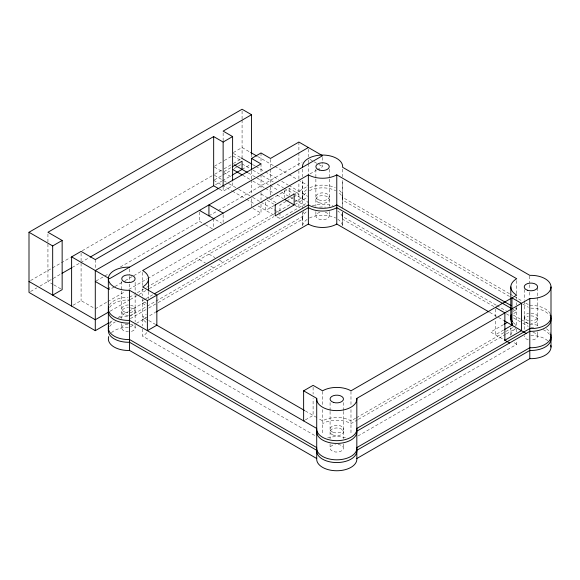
<?xml version="1.0" encoding="UTF-8"?>
<svg xmlns="http://www.w3.org/2000/svg" width="580" height="580" viewBox="0 0 580 580"><rect width="100%" height="100%" fill="white"/><g stroke="black" fill="none" stroke-linecap="round" stroke-linejoin="round"><path stroke-width="0.43" stroke-dasharray="2.9 2.17" d="M148.524 291.682L148.524 298.591M302.499 198.94L302.513 182.33M510.821 335.32L510.821 327.939M342.628 223.336L342.642 211.99M233.334 152.562L242.077 147.516L249.871 152.018M214.426 166.213L223.518 160.965M224.271 160.529L232.609 155.715L240.62 160.341M30.566 280.56L70.521 257.498M82.208 250.749L213.875 174.732M214.658 174.275L223.278 169.302M224.061 168.852L232.674 163.879M233.334 163.495L240.62 159.29M223.894 171.68L231.471 167.308M214.426 179.88L222.002 175.508M222.756 175.073L231.094 170.259M234.059 168.541L237.706 166.438M238.431 166.018L240.62 164.756M30.566 291.501L36.837 287.883M39.969 286.07L61.226 273.796M72.174 267.474L79.989 262.965M80.7 262.551L89.371 257.549M215.441 184.759L221.705 181.141M222.488 180.692L231.579 175.443M242.077 169.382L250.089 164.756M219.494 189.152L223.133 191.255L232.609 185.788L232.609 181.685M96.07 281.017L108.605 273.782M120.357 266.996L199.462 221.328L204.696 224.344M208.93 215.854L217.543 210.888M218.326 210.431L302.1 162.066M73.073 305.232L81.084 300.607L94.54 308.371M114.195 286.955L109.497 289.666L109.497 284.62M114.978 286.505L124.374 281.075M125.157 280.626L132.994 276.102M133.777 275.652L142.39 270.679M310.046 173.884L316.31 170.266M317.093 169.817L322.567 166.649L322.567 164.125M293.589 197.048L298.896 193.988L289.427 188.522L270.483 199.455L270.483 197.671M95.287 308.806L107.017 302.035M107.8 301.586L124.997 291.653M128.905 289.398L146.885 279.016M147.668 278.567L261.014 213.121L261.014 203.283M274.325 205.443L265.749 210.388L265.749 199.455M295.053 193.474L307.639 186.209M286.02 201.427L279.959 204.921L279.959 211.758M286.774 200.985L292.835 197.49M129.55 297.221L134.248 294.517M137.38 292.704L143.637 289.094M146.769 287.281L289.993 204.595M294.683 201.883L302.513 197.367A20.09 11.6 0 0 1 306.791 189.544M110.156 311.156L129.76 299.838M130.326 299.512L138.374 294.865M139.106 294.444L145.768 290.594M149.285 288.572L273.941 216.594M294.792 204.559L307.639 197.142M276.834 216.789L279.959 218.595L308.364 202.188M144.986 299.251L142.644 300.607A20.09 11.6 0 0 1 146.196 303.383M145.768 298.801L152.801 294.734M109.388 322.531L113.31 320.276M118.008 317.557L128.195 311.677M128.977 311.228L145.602 301.629M129.55 316.361L302.513 216.507A20.09 11.6 0 0 1 303.898 211.577M130.326 318.652L148.081 308.393M148.857 307.951L157.347 303.043M158.123 302.601L302.513 219.24A20.09 11.6 0 0 1 307.306 211.048M130.326 326.852L135.727 323.727M136.503 323.285L155.215 312.475M305.406 419.862L313.099 415.418L313.099 398.503M503.469 324.648L490.665 332.043L504.868 340.243M503.686 329.991L495.4 334.776L495.4 320.102M355.671 418.18L350.98 420.884A20.09 11.6 0 0 0 322.567 420.884L317.833 418.151M356.454 417.73L512.8 327.461M513.583 327.011L516.707 325.206A20.09 11.6 0 0 1 513.148 322.422M357.642 419.775L350.98 423.625A20.09 11.6 0 0 0 322.567 423.625M358.382 419.347L505.608 334.348M506.347 333.921L515.228 328.795M358.019 435.964L516.707 344.346L516.707 341.265M309.858 159.311L318.087 164.06M318.833 164.495L322.567 166.649M509.436 293.668L342.628 197.367A20.09 11.6 0 0 0 338.35 189.544M510.219 294.125L513.351 295.93M514.134 296.38L521.964 300.904M525.879 303.166L528.228 304.522M509.515 296.452L342.628 200.1A20.09 11.6 0 0 0 337.836 191.915M522.776 304.108L528.235 307.262M257.672 156.52L274.05 165.974M274.833 166.424L288.086 174.08M288.869 174.529L297.446 179.481M298.229 179.93L307.589 185.339M515.141 307.9L516.707 308.806A20.09 11.6 0 0 0 513.148 311.583M512.959 309.372L516.707 311.54A20.09 11.6 0 0 0 513.343 314.113M233.385 153.432L240.403 157.484M252.88 164.691L255.331 166.105M256.005 166.489L264.69 171.506M265.357 171.89L278.733 179.612M281.735 181.351L288.086 185.013M288.869 185.462L307.639 196.301M496.117 305.123L342.628 216.507A20.09 11.6 0 0 0 341.243 211.577M496.9 305.573L509.436 312.808M513.351 315.07L520.398 319.138M521.181 319.587L528.228 323.654M493.921 306.581L342.628 219.24A20.09 11.6 0 0 0 337.836 211.048M506.398 313.787L509.515 315.592M513.416 317.84L521.993 322.792M522.776 323.241L528.235 326.395M242.077 163.915L249.871 168.417M252.996 170.223L259.231 173.826M262.356 175.624L273.274 181.924M277.168 184.179L283.41 187.782M284.193 188.232L292.769 193.183M293.545 193.633L307.589 201.738M248.204 172.92L269.258 185.078M270.041 185.528L278.733 190.544M281.735 192.285L304.464 205.407M489.716 312.359L503.28 320.189M242.744 175.24L249.762 179.292M252.88 181.09L264.582 187.847M265.357 188.297L273.158 192.799M277.059 195.047L283.301 198.65M294.995 205.407L298.896 207.655L298.896 182.309M214.397 167.069L221.676 171.274M223.865 172.535L231.152 176.748M261.014 193.988L268.301 198.193M269.026 198.614L276.312 202.819M267.206 200.296L273.76 204.08M214.397 175.276L223.024 180.257M223.807 180.706L228.484 183.403M228.962 183.686L237.844 188.812M238.619 189.261L251.88 196.917M252.662 197.367L259.68 201.419M261.014 202.188L275.587 210.598M276.058 210.874L279.959 213.121M213.665 180.322L221.466 184.824M222.242 185.274L231.601 190.675M232.384 191.124L245.637 198.78M246.42 199.23L254.997 204.182M258.122 205.987L273.76 215.013M253.003 208.495L261.014 213.121M215.658 219.74L221.64 223.198M205.443 224.779L213.665 229.528M208.93 254.127L214.912 257.585M219.399 260.173L223.133 262.334M199.462 259.601L205.443 263.052M210.678 266.075L213.665 267.8M148.118 320.167L142.644 317.006A20.09 11.6 0 0 0 146.196 314.222M148.857 320.595L155.157 324.235M305.363 410.952L317.093 417.723M53.172 284.49L47.937 281.467L47.937 242.998M53.918 284.918L62.147 289.666M142.644 328.969L142.644 336.139L315.527 435.957M302.499 218.08L302.513 223.336M342.628 182.33L342.642 206.77M537.609 287.818L537.609 296.685M537.609 297.576L537.609 326.649M537.609 331.825L537.609 336.139M529.794 275.978L529.794 282.873M529.794 284.751L529.794 288.514M529.794 292.269L529.794 297.279M524.211 289.594L524.211 300.237M524.211 301.121L524.211 330.1M516.707 280.611L516.707 293.77M516.707 297.018L516.707 299.411M516.707 302.651L516.707 305.044M516.707 306.921L516.707 326.236M516.707 328.969L516.707 332.043M495.4 309.118L495.4 318.369M350.98 391.442L350.98 405.224M350.98 409.611L350.98 434.899M343.469 402.563L343.469 410.546M343.469 411.43L343.469 438.726M343.469 443.91L343.469 448.224M342.628 169.172L342.628 176.69M342.628 180.452L342.628 208.3M342.628 212.403L342.628 225.388M330.078 402.563L330.078 410.546M330.078 411.43L330.078 438.726M330.078 443.91L330.078 448.224M329.266 169.309L329.266 178.176M329.266 179.06L329.266 206.364M329.266 211.54L329.266 215.854M322.567 157.397L322.567 163.284M322.567 391.442L322.567 405.224M322.567 409.611L322.567 434.899M315.875 169.309L315.875 178.176M315.875 179.06L315.875 206.364M315.875 211.54L315.875 215.854M313.099 387.23L313.099 394.117M308.364 149.198L308.364 156.767M308.364 160.036L308.364 162.726M308.364 163.618L308.364 174.355M302.513 169.172L302.513 176.69M302.513 180.452L302.513 208.3M302.499 211.99L302.513 225.388M298.896 142.049L298.896 151.887M298.896 152.779L298.896 167.098M298.896 170.679L298.896 178.727M289.427 188.522L289.427 195.083M284.693 190.204L284.693 197.773M279.959 212.613L279.959 218.595M270.483 159.34L270.483 186.086M270.483 186.977L270.483 196.78M261.014 152.982L261.014 162.784M261.014 163.676L261.014 173.485M261.014 174.377L261.014 189.53M261.014 192.545L261.014 199.73M251.546 154.077L251.546 157.651M251.546 170.977L251.546 179.024M251.546 179.923L251.546 195.134M251.546 198.708L251.546 206.763M242.077 111.034L242.077 119.081M242.077 119.98L242.077 158.739M223.133 132.893L223.133 140.918M223.133 186.782L223.133 191.255M223.133 214.803L223.133 222.379M213.665 218.588L213.665 228.687M199.462 212.07L199.462 221.328M142.644 272.411L142.644 285.57M142.644 288.811L142.644 295.706M142.644 298.722L142.644 325.887M135.133 282.279L135.133 293.806M135.133 294.691L135.133 321.9M135.133 325.351L135.133 327.939A6.699 3.864 0 0 1 130.464 331.622M129.55 269.033L129.55 274.673M129.55 276.551L129.55 282.192M129.55 284.07L129.55 289.079M121.742 281.394L121.742 290.261M121.742 291.145L121.742 318.442M121.742 323.625L121.742 327.939A6.699 3.864 0 0 0 128.434 331.803M95.287 259.594L95.287 268.547M81.084 253.185L81.084 300.607M47.937 234.052L47.937 242.099M529.794 305.428A20.09 11.6 0 0 1 550.362 314.099M309.836 187.753A20.09 11.6 0 0 1 335.305 187.753M109.403 305.094A20.09 11.6 0 0 1 128.1 297.207M516.707 344.346A20.09 11.6 0 0 1 514.359 342.715M510.929 334.943A20.09 11.6 0 0 1 515.49 328.708M529.794 324.561A20.09 11.6 0 0 1 539.654 325.699M546.447 328.787A20.09 11.6 0 0 1 550.362 333.239M312.207 205.922A20.09 11.6 0 0 1 332.935 205.922M146.87 332.55A20.09 11.6 0 0 1 142.644 336.139M109.403 324.235A20.09 11.6 0 0 1 112.897 320.588M119.69 317.499A20.09 11.6 0 0 1 128.1 316.346M146 322.313A20.09 11.6 0 0 0 142.644 319.739A20.09 11.6 0 0 0 146 317.166M530.794 308.139A20.09 11.6 0 0 1 549.361 315.15M109.598 307.509A20.09 11.6 0 0 1 128.557 299.94M142.644 303.34A20.09 11.6 0 0 1 146 305.914M302.513 200.1A20.09 11.6 0 0 1 307.306 191.915M309.423 190.682A20.09 11.6 0 0 1 335.719 190.682M130.464 307.857A6.699 3.864 0 0 1 135.133 311.54A6.699 3.864 0 0 1 130.464 315.223M128.434 315.404A6.699 3.864 0 0 1 121.742 311.54A6.699 3.864 0 0 1 128.434 307.675M530.91 315.875A6.699 3.864 0 0 1 537.609 319.739A6.699 3.864 0 0 1 530.91 323.604M528.25 323.285A6.699 3.864 0 0 1 524.211 319.739A6.699 3.864 0 0 1 528.25 316.194M109.598 326.642A20.09 11.6 0 0 1 115.369 321.864M319.565 207.125A20.09 11.6 0 0 1 325.576 207.125M530.794 327.279A20.09 11.6 0 0 1 533.825 327.403M543.192 329.694A20.09 11.6 0 0 1 549.361 334.29M111.425 332.702A20.09 11.6 0 0 1 128.557 327.279M302.571 225.7A20.09 11.6 0 0 1 307.306 219.255M309.423 218.022A20.09 11.6 0 0 1 335.719 218.022M337.836 219.255A20.09 11.6 0 0 1 342.57 225.7M530.794 335.479A20.09 11.6 0 0 1 547.919 340.91M327.606 437.907A20.09 11.6 0 0 1 345.941 437.907M325.228 212.309A6.699 3.864 0 0 1 327.86 218.225A6.699 3.864 0 0 1 317.282 218.225A6.699 3.864 0 0 1 319.913 212.309M532.94 332.456A6.699 3.864 0 0 1 537.529 336.733A6.699 3.864 0 0 1 530.91 340.01M528.25 339.692A6.699 3.864 0 0 1 524.247 335.74M338.147 444.439A6.699 3.864 0 0 1 342.33 450.385A6.699 3.864 0 0 1 331.224 450.385A6.699 3.864 0 0 1 335.407 444.439M130.464 324.256A6.699 3.864 0 0 1 135.133 327.939M121.742 327.939A6.699 3.864 0 0 1 128.434 324.075M530.91 313.142A6.699 3.864 0 0 1 537.609 317.006A6.699 3.864 0 0 1 530.91 320.87M528.568 320.631A6.699 3.864 0 0 1 524.211 317.006A6.699 3.864 0 0 1 528.568 313.381M332.848 434.957A6.699 3.864 0 0 0 343.44 432.223A6.699 3.864 0 0 0 334.044 428.294A6.699 3.864 0 0 0 332.848 434.957M319.225 202.804A6.699 3.864 0 0 0 329.266 199.455A6.699 3.864 0 0 0 319.225 196.105A6.699 3.864 0 0 0 319.225 202.804M125.084 312.156A6.699 3.864 0 0 0 135.133 308.806A6.699 3.864 0 0 0 125.084 305.457A6.699 3.864 0 0 0 125.084 312.156M333.021 432.288A6.699 3.864 0 0 0 343.454 429.367A6.699 3.864 0 0 0 333.848 425.611A6.699 3.864 0 0 0 333.021 432.288M318.819 199.926A6.699 3.864 0 0 0 329.251 196.997A6.699 3.864 0 0 0 319.645 193.242A6.699 3.864 0 0 0 318.819 199.926"/><path stroke-width="0.87" d="M148.524 290.819L148.524 278.733M510.821 319.739L510.821 286.933M108.605 322.988L95.287 330.673L29 292.4L29 232.261L242.077 109.243L251.546 114.709L251.546 154.077M232.609 180.866L232.609 136.576L223.133 142.049L213.665 136.576L47.937 232.261L62.147 240.461L62.147 289.666L52.678 295.133L52.678 245.927L29 232.261M251.546 114.709L223.133 131.109L232.609 136.576M52.678 245.927L62.147 240.461M71.615 306.073L71.615 256.86L81.084 251.394L95.287 259.594L261.014 163.915L251.546 158.449L251.546 170.078M232.225 166.866L242.077 161.182L242.077 169.382M251.546 158.449L261.014 152.982L270.483 158.449L298.896 142.049L322.567 155.715L109.497 278.733L71.615 256.86M62.009 273.347L71.391 267.931M90.154 257.099L213.665 185.788L218.762 188.732M232.348 175L242.331 169.237M308.364 147.516L95.287 270.534L95.287 330.673M304.224 420.543L303.63 420.884L303.63 390.818L313.099 385.352L322.567 390.818A20.09 11.6 0 0 1 350.98 390.818L516.707 295.133A20.09 11.6 0 0 1 516.707 278.733L336.777 174.848A20.09 11.6 0 0 1 308.364 174.848L142.644 270.534A20.09 11.6 0 0 1 142.644 286.933L156.846 295.133L156.846 325.206L147.378 330.673L147.378 300.599L129.55 290.312A20.09 11.6 0 0 1 108.344 278.733L108.344 330.673M274.84 205.139L294.161 193.988L294.161 204.921L275.217 215.854L275.217 204.921M108.605 312.055L95.287 319.739L29 281.467M154.367 293.835L308.364 204.921A20.09 11.6 0 0 0 336.777 204.921L511.226 305.645M147.378 300.599L308.364 207.655A20.09 11.6 0 0 0 336.777 207.655L511.459 308.509M155.955 312.055L308.364 224.061A20.09 11.6 0 0 0 336.777 224.061L488.969 311.924M303.63 390.818L316.716 398.373A20.09 11.6 0 0 0 336.777 410.618A20.09 11.6 0 0 0 356.83 398.373L529.794 298.512A20.09 11.6 0 0 0 551 286.933L551 347.079M504.223 324.213L507.239 322.473M504.44 329.556L511.973 325.206L511.973 297.866L521.442 303.34L521.442 330.673L504.868 340.243L504.868 312.903L495.4 307.436M108.75 336.56A20.09 11.6 0 0 0 129.55 350.458L316.716 458.512A20.09 11.6 0 0 0 336.777 470.757A20.09 11.6 0 0 0 356.83 458.512L529.794 358.657A20.09 11.6 0 0 0 550.775 345.339M250.654 152.468L256.896 156.071M241.186 157.934L252.104 164.242M234.168 164.814L247.421 172.47M503.962 320.58L526.176 333.406M232.609 169.382L241.962 174.79M284.693 199.455L294.161 204.921M504.303 339.916L509.602 342.976M223.133 213.121L208.93 204.921L208.93 215.854M199.462 210.388L214.165 218.877M95.287 281.467L108.75 289.239M155.94 324.684L304.58 410.502M529.794 298.512L529.794 358.657M356.83 398.373L356.83 458.512M336.777 174.848L336.777 224.061M316.716 398.373L316.716 458.512M308.364 174.848L308.364 224.061M223.133 142.049L223.133 185.883M213.665 136.576L213.665 185.788M129.55 290.312L129.55 350.458M551 286.933A20.09 11.6 0 0 0 529.794 275.355L342.628 167.294A20.09 11.6 0 0 0 322.567 155.049A20.09 11.6 0 0 0 302.513 167.294M108.344 278.733A20.09 11.6 0 0 1 129.55 267.155M550.674 314.918A20.09 11.6 0 0 1 529.794 328.584L356.83 428.446A20.09 11.6 0 0 1 336.777 440.684A20.09 11.6 0 0 1 316.716 428.446L129.55 320.385A20.09 11.6 0 0 1 108.67 306.719M512.495 321.646A20.09 11.6 0 0 1 511.176 314.853M550.674 334.058A20.09 11.6 0 0 1 529.794 347.724L356.83 447.579A20.09 11.6 0 0 1 336.777 459.824A20.09 11.6 0 0 1 316.716 447.579L129.55 339.525A20.09 11.6 0 0 1 108.67 325.858M316.716 431.179A20.09 11.6 0 0 0 336.777 443.417A20.09 11.6 0 0 0 356.83 431.179L529.794 331.318A20.09 11.6 0 0 0 550.775 318M512.473 324.343A20.09 11.6 0 0 1 511.248 317.361M129.55 323.118A20.09 11.6 0 0 1 108.75 309.22M108.75 328.36A20.09 11.6 0 0 0 129.55 342.258L316.716 450.312A20.09 11.6 0 0 0 336.777 462.557A20.09 11.6 0 0 0 356.83 450.312L529.794 350.458A20.09 11.6 0 0 0 550.775 337.139M125.084 282.083A6.699 3.864 0 0 0 135.133 278.733A6.699 3.864 0 0 0 125.084 275.384A6.699 3.864 0 0 0 125.084 282.083M333.427 402.368A6.699 3.864 0 0 0 343.469 399.018A6.699 3.864 0 0 0 333.427 395.669A6.699 3.864 0 0 0 333.427 402.368M527.561 290.283A6.699 3.864 0 0 0 537.609 286.933A6.699 3.864 0 0 0 527.561 283.584A6.699 3.864 0 0 0 527.561 290.283M319.225 169.998A6.699 3.864 0 0 0 329.266 166.649A6.699 3.864 0 0 0 319.225 163.299A6.699 3.864 0 0 0 319.225 169.998"/></g></svg>
